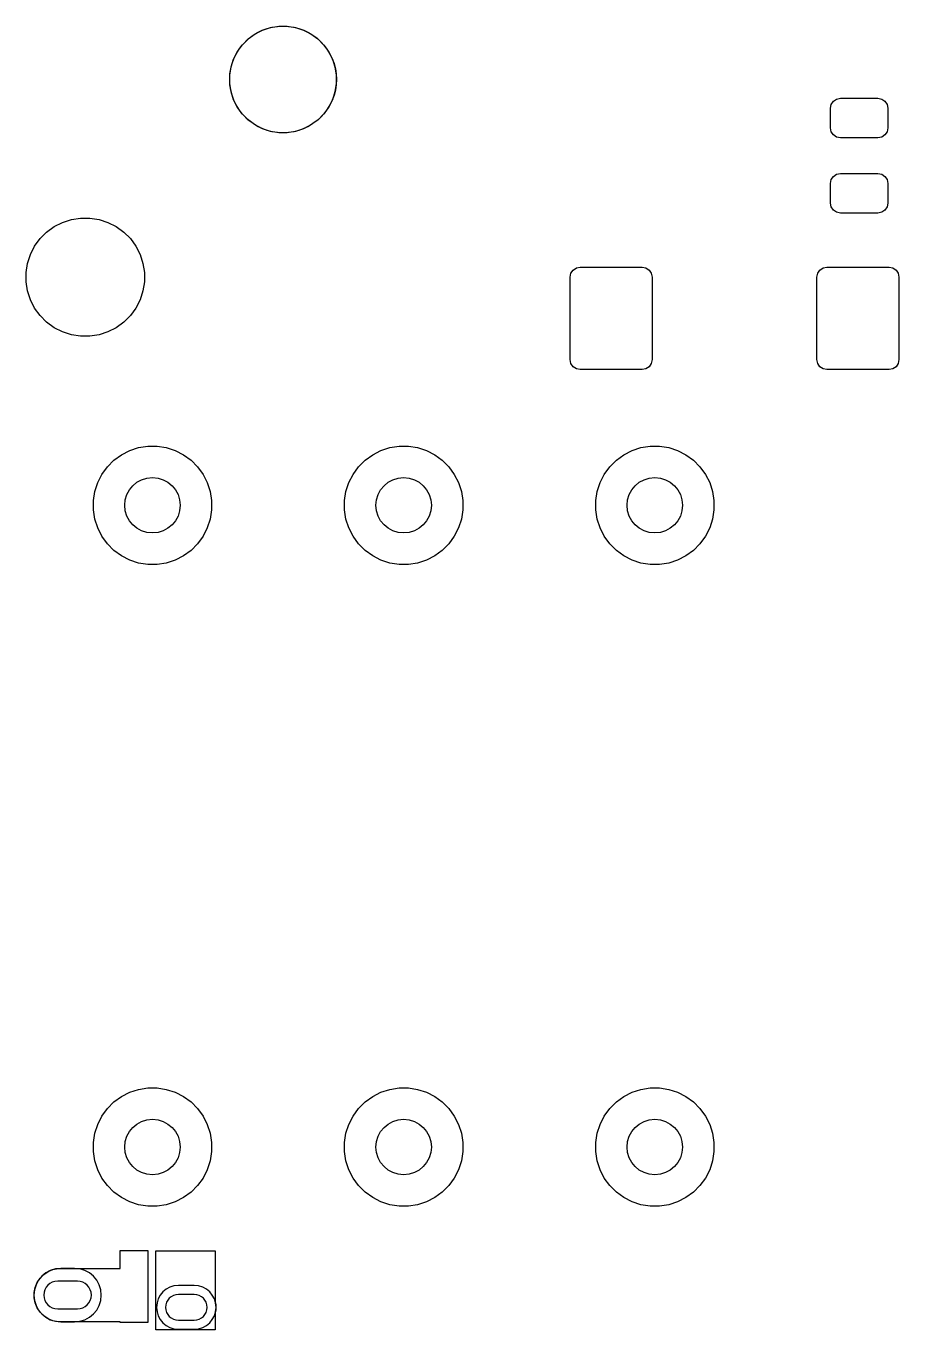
# Model space of a CAD drawing. Header units: inches. Extents: x 0.71 to 7.54, y -5.09 to -0.82.
# Drawn here: x 0.729 to 1.597, y -2.151 to -0.852 of the extents above; entities that cross this region are included whole.
import ezdxf

# ---------------------------------------------------------------- set-up
doc = ezdxf.new("R2010")
doc.units = ezdxf.units.IN
doc.header["$MEASUREMENT"] = 0
doc.layers.add('BLACK', color=250, linetype='CONTINUOUS')

msp = doc.modelspace()

# ---------------------------------------------------------------- linework, layer by layer
at = {"layer": 'BLACK', "linetype": 'CONTINUOUS'}
for p, q in [((0.9565, -0.8602), (0.9639, -0.8564)), ((0.9639, -0.8564), (0.9718, -0.8538)), ((0.9718, -0.8538), (0.9801, -0.8525)), ((0.9801, -0.8525), (0.9884, -0.8525)), ((0.9884, -0.8525), (0.9967, -0.8538)), ((0.9967, -0.8538), (1.0046, -0.8564)), ((1.0046, -0.8564), (1.012, -0.8602)), ((0.9438, -0.871), (0.9497, -0.8651)), ((0.9497, -0.8651), (0.9565, -0.8602)), ((1.012, -0.8602), (1.0188, -0.8651)), ((1.0188, -0.8651), (1.0247, -0.871)), ((0.9351, -0.8852), (0.9389, -0.8777)), ((0.9389, -0.8777), (0.9438, -0.871)), ((1.0247, -0.871), (1.0296, -0.8777)), ((1.0296, -0.8777), (1.0334, -0.8852)), ((0.9313, -0.9013), (0.9326, -0.8931)), ((0.9326, -0.8931), (0.9351, -0.8852)), ((1.0334, -0.8852), (1.0359, -0.8931)), ((1.0359, -0.8931), (1.0372, -0.9013)), ((0.9313, -0.9097), (0.9313, -0.9013)), ((1.0372, -0.9013), (1.0372, -0.9097)), ((0.9326, -0.9179), (0.9313, -0.9097)), ((0.9351, -0.9259), (0.9326, -0.9179)), ((1.0359, -0.9179), (1.0334, -0.9259)), ((1.0372, -0.9097), (1.0359, -0.9179)), ((0.9389, -0.9333), (0.9351, -0.9259)), ((0.9438, -0.94), (0.9389, -0.9333)), ((1.0296, -0.9333), (1.0247, -0.94)), ((1.0334, -0.9259), (1.0296, -0.9333)), ((1.5291, -0.9342), (1.5299, -0.9304)), ((1.5291, -0.9538), (1.5291, -0.9342)), ((1.5299, -0.9304), (1.532, -0.9272)), ((1.532, -0.9272), (1.5352, -0.9251)), ((1.5352, -0.9251), (1.539, -0.9243)), ((1.539, -0.9243), (1.5764, -0.9243)), ((1.5764, -0.9243), (1.5801, -0.9251)), ((1.5801, -0.9251), (1.5833, -0.9272)), ((1.5833, -0.9272), (1.5855, -0.9304)), ((1.5855, -0.9304), (1.5862, -0.9342)), ((1.5862, -0.9342), (1.5862, -0.9538)), ((0.9497, -0.9459), (0.9438, -0.94)), ((0.9565, -0.9508), (0.9497, -0.9459)), ((1.0188, -0.9459), (1.012, -0.9508)), ((1.0247, -0.94), (1.0188, -0.9459)), ((0.9639, -0.9546), (0.9565, -0.9508)), ((0.9718, -0.9572), (0.9639, -0.9546)), ((0.9801, -0.9585), (0.9718, -0.9572)), ((0.9884, -0.9585), (0.9801, -0.9585)), ((0.9967, -0.9572), (0.9884, -0.9585)), ((1.0046, -0.9546), (0.9967, -0.9572)), ((1.012, -0.9508), (1.0046, -0.9546)), ((1.5299, -0.9576), (1.5291, -0.9538)), ((1.532, -0.9608), (1.5299, -0.9576)), ((1.5855, -0.9576), (1.5833, -0.9608)), ((1.5862, -0.9538), (1.5855, -0.9576)), ((1.5352, -0.9629), (1.532, -0.9608)), ((1.539, -0.9637), (1.5352, -0.9629)), ((1.5764, -0.9637), (1.539, -0.9637)), ((1.5801, -0.9629), (1.5764, -0.9637)), ((1.5833, -0.9608), (1.5801, -0.9629)), ((1.5352, -0.9999), (1.539, -0.9991)), ((1.539, -0.9991), (1.5764, -0.9991)), ((1.5764, -0.9991), (1.5801, -0.9999)), ((1.5291, -1.009), (1.5299, -1.0052)), ((1.5291, -1.0286), (1.5291, -1.009)), ((1.5299, -1.0052), (1.532, -1.002)), ((1.532, -1.002), (1.5352, -0.9999)), ((1.5801, -0.9999), (1.5833, -1.002)), ((1.5833, -1.002), (1.5855, -1.0052)), ((1.5855, -1.0052), (1.5862, -1.009)), ((1.5862, -1.009), (1.5862, -1.0286)), ((1.5299, -1.0324), (1.5291, -1.0286)), ((1.532, -1.0356), (1.5299, -1.0324)), ((1.5352, -1.0377), (1.532, -1.0356)), ((1.539, -1.0385), (1.5352, -1.0377)), ((1.5764, -1.0385), (1.539, -1.0385)), ((1.5801, -1.0377), (1.5764, -1.0385)), ((1.5833, -1.0356), (1.5801, -1.0377)), ((1.5855, -1.0324), (1.5833, -1.0356)), ((1.5862, -1.0286), (1.5855, -1.0324)), ((0.7565, -1.052), (0.7648, -1.0478)), ((0.7648, -1.0478), (0.7736, -1.0449)), ((0.7736, -1.0449), (0.7828, -1.0435)), ((0.7828, -1.0435), (0.792, -1.0435)), ((0.792, -1.0435), (0.8012, -1.0449)), ((0.8012, -1.0449), (0.81, -1.0478)), ((0.81, -1.0478), (0.8183, -1.052)), ((0.737, -1.0715), (0.7425, -1.064)), ((0.7425, -1.064), (0.749, -1.0575)), ((0.749, -1.0575), (0.7565, -1.052)), ((0.8183, -1.052), (0.8258, -1.0575)), ((0.8258, -1.0575), (0.8323, -1.064)), ((0.8323, -1.064), (0.8378, -1.0715)), ((0.7328, -1.0798), (0.737, -1.0715)), ((0.8378, -1.0715), (0.842, -1.0798)), ((0.7285, -1.0977), (0.73, -1.0886)), ((0.73, -1.0886), (0.7328, -1.0798)), ((0.842, -1.0798), (0.8448, -1.0886)), ((0.8448, -1.0886), (0.8463, -1.0977)), ((0.7285, -1.107), (0.7285, -1.0977)), ((0.8463, -1.0977), (0.8463, -1.107)), ((1.2701, -1.1023), (1.2708, -1.0985)), ((1.2701, -1.1845), (1.2701, -1.1023)), ((1.2708, -1.0985), (1.273, -1.0953)), ((1.273, -1.0953), (1.2762, -1.0932)), ((1.2762, -1.0932), (1.2799, -1.0924)), ((1.2799, -1.0924), (1.3417, -1.0924)), ((1.3417, -1.0924), (1.3455, -1.0932)), ((1.3455, -1.0932), (1.3487, -1.0953)), ((1.3487, -1.0953), (1.3508, -1.0985)), ((1.3508, -1.0985), (1.3516, -1.1023)), ((1.3516, -1.1023), (1.3516, -1.1845)), ((1.5157, -1.1023), (1.5165, -1.0985)), ((1.5157, -1.1845), (1.5157, -1.1023)), ((1.5165, -1.0985), (1.5186, -1.0953)), ((1.5186, -1.0953), (1.5218, -1.0932)), ((1.5218, -1.0932), (1.5256, -1.0924)), ((1.5256, -1.0924), (1.5874, -1.0924)), ((1.5874, -1.0924), (1.5912, -1.0932)), ((1.5912, -1.0932), (1.5944, -1.0953)), ((1.5944, -1.0953), (1.5965, -1.0985)), ((1.5965, -1.0985), (1.5972, -1.1023)), ((1.5972, -1.1023), (1.5972, -1.1845)), ((0.73, -1.1161), (0.7285, -1.107)), ((0.7328, -1.125), (0.73, -1.1161)), ((0.8448, -1.1161), (0.842, -1.125)), ((0.8463, -1.107), (0.8448, -1.1161)), ((0.737, -1.1332), (0.7328, -1.125)), ((0.842, -1.125), (0.8378, -1.1332)), ((0.7425, -1.1407), (0.737, -1.1332)), ((0.749, -1.1473), (0.7425, -1.1407)), ((0.8323, -1.1407), (0.8258, -1.1473)), ((0.8378, -1.1332), (0.8323, -1.1407)), ((0.7565, -1.1527), (0.749, -1.1473)), ((0.7648, -1.1569), (0.7565, -1.1527)), ((0.8183, -1.1527), (0.81, -1.1569)), ((0.8258, -1.1473), (0.8183, -1.1527)), ((0.7736, -1.1598), (0.7648, -1.1569)), ((0.7828, -1.1612), (0.7736, -1.1598)), ((0.792, -1.1612), (0.7828, -1.1612)), ((0.8012, -1.1598), (0.792, -1.1612)), ((0.81, -1.1569), (0.8012, -1.1598)), ((1.2708, -1.1883), (1.2701, -1.1845)), ((1.273, -1.1915), (1.2708, -1.1883)), ((1.2762, -1.1936), (1.273, -1.1915)), ((1.2799, -1.1944), (1.2762, -1.1936)), ((1.3455, -1.1936), (1.3417, -1.1944)), ((1.3487, -1.1915), (1.3455, -1.1936)), ((1.3508, -1.1883), (1.3487, -1.1915)), ((1.3516, -1.1845), (1.3508, -1.1883)), ((1.5165, -1.1883), (1.5157, -1.1845)), ((1.5186, -1.1915), (1.5165, -1.1883)), ((1.5218, -1.1936), (1.5186, -1.1915)), ((1.5256, -1.1944), (1.5218, -1.1936)), ((1.5912, -1.1936), (1.5874, -1.1944)), ((1.5944, -1.1915), (1.5912, -1.1936)), ((1.5965, -1.1883), (1.5944, -1.1915)), ((1.5972, -1.1845), (1.5965, -1.1883)), ((1.3417, -1.1944), (1.2799, -1.1944)), ((1.5874, -1.1944), (1.5256, -1.1944)), ((0.8317, -1.275), (0.8405, -1.2721)), ((0.8405, -1.2721), (0.8497, -1.2707)), ((0.8497, -1.2707), (0.859, -1.2707)), ((0.859, -1.2707), (0.8681, -1.2721)), ((0.8681, -1.2721), (0.8769, -1.275)), ((1.0817, -1.275), (1.0905, -1.2721)), ((1.0905, -1.2721), (1.0997, -1.2707)), ((1.0997, -1.2707), (1.109, -1.2707)), ((1.109, -1.2707), (1.1181, -1.2721)), ((1.1181, -1.2721), (1.1269, -1.275)), ((1.3317, -1.275), (1.3405, -1.2721)), ((1.3405, -1.2721), (1.3497, -1.2707)), ((1.3497, -1.2707), (1.359, -1.2707)), ((1.359, -1.2707), (1.3681, -1.2721)), ((1.3681, -1.2721), (1.3769, -1.275)), ((0.8094, -1.2912), (0.816, -1.2846)), ((0.816, -1.2846), (0.8235, -1.2792)), ((0.8235, -1.2792), (0.8317, -1.275)), ((0.8769, -1.275), (0.8852, -1.2792)), ((0.8852, -1.2792), (0.8927, -1.2846)), ((0.8927, -1.2846), (0.8992, -1.2912)), ((1.0594, -1.2912), (1.066, -1.2846)), ((1.066, -1.2846), (1.0735, -1.2792)), ((1.0735, -1.2792), (1.0817, -1.275)), ((1.1269, -1.275), (1.1352, -1.2792)), ((1.1352, -1.2792), (1.1427, -1.2846)), ((1.1427, -1.2846), (1.1492, -1.2912)), ((1.3094, -1.2912), (1.316, -1.2846)), ((1.316, -1.2846), (1.3235, -1.2792)), ((1.3235, -1.2792), (1.3317, -1.275)), ((1.3769, -1.275), (1.3852, -1.2792)), ((1.3852, -1.2792), (1.3927, -1.2846)), ((1.3927, -1.2846), (1.3992, -1.2912)), ((0.804, -1.2987), (0.8094, -1.2912)), ((0.8992, -1.2912), (0.9047, -1.2987)), ((1.054, -1.2987), (1.0594, -1.2912)), ((1.1492, -1.2912), (1.1547, -1.2987)), ((1.304, -1.2987), (1.3094, -1.2912)), ((1.3992, -1.2912), (1.4047, -1.2987)), ((0.7969, -1.3157), (0.7998, -1.3069)), ((0.7998, -1.3069), (0.804, -1.2987)), ((0.9047, -1.2987), (0.9089, -1.3069)), ((0.9089, -1.3069), (0.9118, -1.3157)), ((1.0469, -1.3157), (1.0498, -1.3069)), ((1.0498, -1.3069), (1.054, -1.2987)), ((1.1547, -1.2987), (1.1589, -1.3069)), ((1.1589, -1.3069), (1.1618, -1.3157)), ((1.2969, -1.3157), (1.2998, -1.3069)), ((1.2998, -1.3069), (1.304, -1.2987)), ((1.4047, -1.2987), (1.4089, -1.3069)), ((1.4089, -1.3069), (1.4118, -1.3157)), ((0.7955, -1.3249), (0.7969, -1.3157)), ((0.9118, -1.3157), (0.9132, -1.3249)), ((1.0455, -1.3249), (1.0469, -1.3157)), ((1.1618, -1.3157), (1.1632, -1.3249)), ((1.2955, -1.3249), (1.2969, -1.3157)), ((1.4118, -1.3157), (1.4132, -1.3249)), ((0.7955, -1.3342), (0.7955, -1.3249)), ((0.7969, -1.3433), (0.7955, -1.3342)), ((0.9132, -1.3342), (0.9118, -1.3433)), ((0.9132, -1.3249), (0.9132, -1.3342)), ((1.0455, -1.3342), (1.0455, -1.3249)), ((1.0469, -1.3433), (1.0455, -1.3342)), ((1.1632, -1.3342), (1.1618, -1.3433)), ((1.1632, -1.3249), (1.1632, -1.3342)), ((1.2955, -1.3342), (1.2955, -1.3249)), ((1.2969, -1.3433), (1.2955, -1.3342)), ((1.4132, -1.3342), (1.4118, -1.3433)), ((1.4132, -1.3249), (1.4132, -1.3342)), ((0.7998, -1.3521), (0.7969, -1.3433)), ((0.9118, -1.3433), (0.9089, -1.3521)), ((1.0498, -1.3521), (1.0469, -1.3433)), ((1.1618, -1.3433), (1.1589, -1.3521)), ((1.2998, -1.3521), (1.2969, -1.3433)), ((1.4118, -1.3433), (1.4089, -1.3521)), ((0.804, -1.3604), (0.7998, -1.3521)), ((0.8094, -1.3679), (0.804, -1.3604)), ((0.9047, -1.3604), (0.8992, -1.3679)), ((0.9089, -1.3521), (0.9047, -1.3604)), ((1.054, -1.3604), (1.0498, -1.3521)), ((1.0594, -1.3679), (1.054, -1.3604)), ((1.1547, -1.3604), (1.1492, -1.3679)), ((1.1589, -1.3521), (1.1547, -1.3604)), ((1.304, -1.3604), (1.2998, -1.3521)), ((1.3094, -1.3679), (1.304, -1.3604)), ((1.4047, -1.3604), (1.3992, -1.3679)), ((1.4089, -1.3521), (1.4047, -1.3604)), ((0.816, -1.3744), (0.8094, -1.3679)), ((0.8235, -1.3799), (0.816, -1.3744)), ((0.8927, -1.3744), (0.8852, -1.3799)), ((0.8992, -1.3679), (0.8927, -1.3744)), ((1.066, -1.3744), (1.0594, -1.3679)), ((1.0735, -1.3799), (1.066, -1.3744)), ((1.1427, -1.3744), (1.1352, -1.3799)), ((1.1492, -1.3679), (1.1427, -1.3744)), ((1.316, -1.3744), (1.3094, -1.3679)), ((1.3235, -1.3799), (1.316, -1.3744)), ((1.3927, -1.3744), (1.3852, -1.3799)), ((1.3992, -1.3679), (1.3927, -1.3744)), ((0.8317, -1.3841), (0.8235, -1.3799)), ((0.8405, -1.387), (0.8317, -1.3841)), ((0.8497, -1.3884), (0.8405, -1.387)), ((0.859, -1.3884), (0.8497, -1.3884)), ((0.8681, -1.387), (0.859, -1.3884)), ((0.8769, -1.3841), (0.8681, -1.387)), ((0.8852, -1.3799), (0.8769, -1.3841)), ((1.0817, -1.3841), (1.0735, -1.3799)), ((1.0905, -1.387), (1.0817, -1.3841)), ((1.0997, -1.3884), (1.0905, -1.387)), ((1.109, -1.3884), (1.0997, -1.3884)), ((1.1181, -1.387), (1.109, -1.3884)), ((1.1269, -1.3841), (1.1181, -1.387)), ((1.1352, -1.3799), (1.1269, -1.3841)), ((1.3317, -1.3841), (1.3235, -1.3799)), ((1.3405, -1.387), (1.3317, -1.3841)), ((1.3497, -1.3884), (1.3405, -1.387)), ((1.359, -1.3884), (1.3497, -1.3884)), ((1.3681, -1.387), (1.359, -1.3884)), ((1.3769, -1.3841), (1.3681, -1.387)), ((1.3852, -1.3799), (1.3769, -1.3841)), ((0.816, -1.9236), (0.8235, -1.9182)), ((0.8235, -1.9182), (0.8317, -1.9139)), ((0.8317, -1.9139), (0.8405, -1.9111)), ((0.8405, -1.9111), (0.8497, -1.9096)), ((0.8497, -1.9096), (0.859, -1.9096)), ((0.859, -1.9096), (0.8681, -1.9111)), ((0.8681, -1.9111), (0.8769, -1.9139)), ((0.8769, -1.9139), (0.8852, -1.9182)), ((0.8852, -1.9182), (0.8927, -1.9236)), ((1.066, -1.9236), (1.0735, -1.9182)), ((1.0735, -1.9182), (1.0817, -1.9139)), ((1.0817, -1.9139), (1.0905, -1.9111)), ((1.0905, -1.9111), (1.0997, -1.9096)), ((1.0997, -1.9096), (1.109, -1.9096)), ((1.109, -1.9096), (1.1181, -1.9111)), ((1.1181, -1.9111), (1.1269, -1.9139)), ((1.1269, -1.9139), (1.1352, -1.9182)), ((1.1352, -1.9182), (1.1427, -1.9236)), ((1.316, -1.9236), (1.3235, -1.9182)), ((1.3235, -1.9182), (1.3317, -1.9139)), ((1.3317, -1.9139), (1.3405, -1.9111)), ((1.3405, -1.9111), (1.3497, -1.9096)), ((1.3497, -1.9096), (1.359, -1.9096)), ((1.359, -1.9096), (1.3681, -1.9111)), ((1.3681, -1.9111), (1.3769, -1.9139)), ((1.3769, -1.9139), (1.3852, -1.9182)), ((1.3852, -1.9182), (1.3927, -1.9236)), ((0.804, -1.9376), (0.8094, -1.9302)), ((0.8094, -1.9302), (0.816, -1.9236)), ((0.8927, -1.9236), (0.8992, -1.9302)), ((0.8992, -1.9302), (0.9047, -1.9376)), ((1.054, -1.9376), (1.0594, -1.9302)), ((1.0594, -1.9302), (1.066, -1.9236)), ((1.1427, -1.9236), (1.1492, -1.9302)), ((1.1492, -1.9302), (1.1547, -1.9376)), ((1.304, -1.9376), (1.3094, -1.9302)), ((1.3094, -1.9302), (1.316, -1.9236)), ((1.3927, -1.9236), (1.3992, -1.9302)), ((1.3992, -1.9302), (1.4047, -1.9376)), ((0.7969, -1.9547), (0.7998, -1.9459)), ((0.7998, -1.9459), (0.804, -1.9376)), ((0.9047, -1.9376), (0.9089, -1.9459)), ((0.9089, -1.9459), (0.9118, -1.9547)), ((1.0469, -1.9547), (1.0498, -1.9459)), ((1.0498, -1.9459), (1.054, -1.9376)), ((1.1547, -1.9376), (1.1589, -1.9459)), ((1.1589, -1.9459), (1.1618, -1.9547)), ((1.2969, -1.9547), (1.2998, -1.9459)), ((1.2998, -1.9459), (1.304, -1.9376)), ((1.4047, -1.9376), (1.4089, -1.9459)), ((1.4089, -1.9459), (1.4118, -1.9547)), ((0.7955, -1.9639), (0.7969, -1.9547)), ((0.9118, -1.9547), (0.9132, -1.9639)), ((1.0455, -1.9639), (1.0469, -1.9547)), ((1.1618, -1.9547), (1.1632, -1.9639)), ((1.2955, -1.9639), (1.2969, -1.9547)), ((1.4118, -1.9547), (1.4132, -1.9639)), ((0.7955, -1.9731), (0.7955, -1.9639)), ((0.7969, -1.9823), (0.7955, -1.9731)), ((0.9132, -1.9731), (0.9118, -1.9823)), ((0.9132, -1.9639), (0.9132, -1.9731)), ((1.0455, -1.9731), (1.0455, -1.9639)), ((1.0469, -1.9823), (1.0455, -1.9731)), ((1.1632, -1.9731), (1.1618, -1.9823)), ((1.1632, -1.9639), (1.1632, -1.9731)), ((1.2955, -1.9731), (1.2955, -1.9639)), ((1.2969, -1.9823), (1.2955, -1.9731)), ((1.4132, -1.9731), (1.4118, -1.9823)), ((1.4132, -1.9639), (1.4132, -1.9731)), ((0.7998, -1.9911), (0.7969, -1.9823)), ((0.9118, -1.9823), (0.9089, -1.9911)), ((1.0498, -1.9911), (1.0469, -1.9823)), ((1.1618, -1.9823), (1.1589, -1.9911)), ((1.2998, -1.9911), (1.2969, -1.9823)), ((1.4118, -1.9823), (1.4089, -1.9911)), ((0.804, -1.9994), (0.7998, -1.9911)), ((0.9089, -1.9911), (0.9047, -1.9994)), ((1.054, -1.9994), (1.0498, -1.9911)), ((1.1589, -1.9911), (1.1547, -1.9994)), ((1.304, -1.9994), (1.2998, -1.9911)), ((1.4089, -1.9911), (1.4047, -1.9994)), ((0.8094, -2.0069), (0.804, -1.9994)), ((0.816, -2.0134), (0.8094, -2.0069)), ((0.8992, -2.0069), (0.8927, -2.0134)), ((0.9047, -1.9994), (0.8992, -2.0069)), ((1.0594, -2.0069), (1.054, -1.9994)), ((1.066, -2.0134), (1.0594, -2.0069)), ((1.1492, -2.0069), (1.1427, -2.0134)), ((1.1547, -1.9994), (1.1492, -2.0069)), ((1.3094, -2.0069), (1.304, -1.9994)), ((1.316, -2.0134), (1.3094, -2.0069)), ((1.3992, -2.0069), (1.3927, -2.0134)), ((1.4047, -1.9994), (1.3992, -2.0069)), ((0.8235, -2.0189), (0.816, -2.0134)), ((0.8317, -2.0231), (0.8235, -2.0189)), ((0.8405, -2.0259), (0.8317, -2.0231)), ((0.8769, -2.0231), (0.8681, -2.0259)), ((0.8852, -2.0189), (0.8769, -2.0231)), ((0.8927, -2.0134), (0.8852, -2.0189)), ((1.0735, -2.0189), (1.066, -2.0134)), ((1.0817, -2.0231), (1.0735, -2.0189)), ((1.0905, -2.0259), (1.0817, -2.0231)), ((1.1269, -2.0231), (1.1181, -2.0259)), ((1.1352, -2.0189), (1.1269, -2.0231)), ((1.1427, -2.0134), (1.1352, -2.0189)), ((1.3235, -2.0189), (1.316, -2.0134)), ((1.3317, -2.0231), (1.3235, -2.0189)), ((1.3405, -2.0259), (1.3317, -2.0231)), ((1.3769, -2.0231), (1.3681, -2.0259)), ((1.3852, -2.0189), (1.3769, -2.0231)), ((1.3927, -2.0134), (1.3852, -2.0189)), ((0.8497, -2.0274), (0.8405, -2.0259)), ((0.859, -2.0274), (0.8497, -2.0274)), ((0.8681, -2.0259), (0.859, -2.0274)), ((1.0997, -2.0274), (1.0905, -2.0259)), ((1.109, -2.0274), (1.0997, -2.0274)), ((1.1181, -2.0259), (1.109, -2.0274)), ((1.3497, -2.0274), (1.3405, -2.0259)), ((1.359, -2.0274), (1.3497, -2.0274)), ((1.3681, -2.0259), (1.359, -2.0274)), ((0.8222, -2.0894), (0.8222, -2.0714)), ((0.8222, -2.0714), (0.8498, -2.0714)), ((0.8498, -2.0714), (0.8498, -2.1432)), ((0.8577, -2.1506), (0.8577, -2.0719)), ((0.8577, -2.0719), (0.9167, -2.0719)), ((0.9167, -2.0719), (0.9167, -2.1231)), ((0.7553, -2.0905), (0.7604, -2.0895)), ((0.7604, -2.0895), (0.763, -2.0894)), ((0.763, -2.0894), (0.7768, -2.0894)), ((0.7768, -2.0894), (0.763, -2.0894)), ((0.7768, -2.0894), (0.8222, -2.0894)), ((0.7396, -2.1034), (0.7424, -2.0991)), ((0.7424, -2.0991), (0.7461, -2.0954)), ((0.7461, -2.0954), (0.7505, -2.0925)), ((0.7505, -2.0925), (0.7553, -2.0905)), ((0.7365, -2.1133), (0.7376, -2.1082)), ((0.7365, -2.1185), (0.7365, -2.1133)), ((0.7376, -2.1082), (0.7396, -2.1034)), ((0.8959, -2.1065), (0.8801, -2.1065)), ((0.7376, -2.1237), (0.7365, -2.1185)), ((0.7396, -2.1285), (0.7376, -2.1237)), ((0.7424, -2.1328), (0.7396, -2.1285)), ((0.9167, -2.1231), (0.9173, -2.1253)), ((0.9173, -2.1253), (0.9173, -2.131)), ((0.7461, -2.1365), (0.7424, -2.1328)), ((0.7505, -2.1394), (0.7461, -2.1365)), ((0.7553, -2.1414), (0.7505, -2.1394)), ((0.7604, -2.1424), (0.7553, -2.1414)), ((0.9173, -2.131), (0.9167, -2.1332)), ((0.9167, -2.1332), (0.9167, -2.1506)), ((0.763, -2.1425), (0.7604, -2.1424)), ((0.7671, -2.1425), (0.763, -2.1425)), ((0.763, -2.1425), (0.7768, -2.1425)), ((0.8222, -2.1425), (0.7671, -2.1425)), ((0.8222, -2.1432), (0.8222, -2.1425)), ((0.8498, -2.1432), (0.8222, -2.1432)), ((0.9167, -2.1506), (0.8577, -2.1506)), ((0.8801, -2.1498), (0.8959, -2.1498))]:
    msp.add_line(p, q, dxfattribs=at)
at = {"layer": 'BLACK'}
for centre, radius in [((0.9843, -0.9055), 0.0531), ((0.9843, -0.9055), 0.0531), ((0.8543, -1.3295), 0.0276), ((1.1043, -1.3295), 0.0276), ((1.3543, -1.3295), 0.0276), ((0.8543, -1.9685), 0.0276), ((1.1043, -1.9685), 0.0276), ((1.3543, -1.9685), 0.0276)]:
    msp.add_circle(centre, radius, dxfattribs=at)
for centre, radius, start, end in [((0.763, -2.1159), 0.0266, 90, 270), ((0.7768, -2.1159), 0.0266, -90, 90), ((0.8801, -2.1281), 0.0217, 90, 270), ((0.8959, -2.1281), 0.0217, -90, 90)]:
    msp.add_arc(centre, radius, start, end, dxfattribs=at)
at = {"layer": 'WHITE', "linetype": 'CONTINUOUS'}
for p, q in [((0.7797, -2.1022), (0.76, -2.1022)), ((0.8959, -2.1154), (0.8801, -2.1154)), ((0.76, -2.1297), (0.7797, -2.1297)), ((0.8801, -2.1409), (0.8959, -2.1409))]:
    msp.add_line(p, q, dxfattribs=at)
at = {"layer": 'WHITE'}
for centre in [(0.8543, -1.3295), (1.1043, -1.3295), (1.3543, -1.3295), (0.8543, -1.9685), (1.1043, -1.9685), (1.3543, -1.9685)]:
    msp.add_circle(centre, 0.0276, dxfattribs=at)
for centre, radius, start, end in [((0.76, -2.1159), 0.0138, 90, 270), ((0.7797, -2.1159), 0.0138, -90, 90), ((0.8801, -2.1281), 0.0128, 90, 270), ((0.8959, -2.1281), 0.0128, -90, 90)]:
    msp.add_arc(centre, radius, start, end, dxfattribs=at)

doc.saveas('drawing.dxf')
